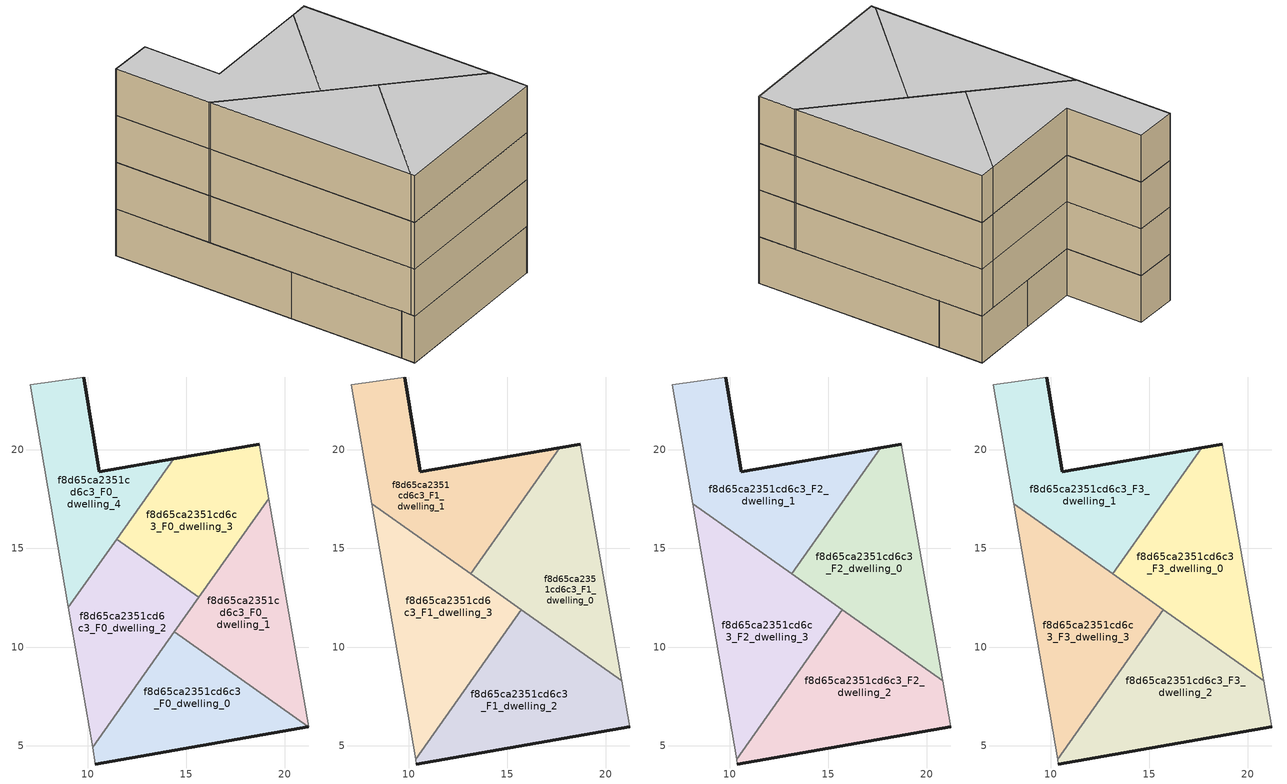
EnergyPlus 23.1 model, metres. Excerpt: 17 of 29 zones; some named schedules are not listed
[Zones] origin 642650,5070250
f8d65ca2351cd6c3_F0_dwelling_0
 floor ground (EU_floor_Construction): 21.17,5.97 14.4,10.78 10.24,4.93 10.39,4.08 z0
 wall outside (EU_wall_Construction): 21.17,5.97 10.39,4.08 z0:3
 wall to f8d65ca2351cd6c3_F0_dwelling_1 (EU_wall_Construction): 14.4,10.78 21.17,5.97 z0:3
 wall adiabatic (EU_wall_Construction): 10.39,4.08 10.24,4.93 z0:3
 wall to f8d65ca2351cd6c3_F0_dwelling_2 (EU_wall_Construction): 10.24,4.93 14.4,10.78 z0:3
f8d65ca2351cd6c3_F0_dwelling_1
 floor ground (EU_floor_Construction): 21.2,5.97 19.18,17.52 14.4,10.78 21.17,5.97 z0
 wall adiabatic (EU_wall_Construction): 19.18,17.52 21.2,5.97 21.17,5.97 z0:3
 wall to f8d65ca2351cd6c3_F0_dwelling_3 (EU_wall_Construction): 15.63,12.52 19.18,17.52 z0:3
 wall to f8d65ca2351cd6c3_F0_dwelling_2 (EU_wall_Construction): 14.4,10.78 15.63,12.52 z0:3
 ceiling adiabatic (EU_roof_Construction): 19.18,17.52 21.2,5.97 20.8,8.29 15.36,12.14 z3
f8d65ca2351cd6c3_F0_dwelling_2
 floor ground (EU_floor_Construction): 10.24,4.93 15.63,12.52 11.47,15.47 9.03,12.02 z0
 wall adiabatic (EU_wall_Construction): 10.24,4.93 9.03,12.02 z0:3
 wall to f8d65ca2351cd6c3_F0_dwelling_3 (EU_wall_Construction): 11.47,15.47 15.63,12.52 z0:3
 wall to f8d65ca2351cd6c3_F0_dwelling_4 (EU_wall_Construction): 9.03,12.02 11.47,15.47 z0:3
f8d65ca2351cd6c3_F0_dwelling_3
 floor ground (EU_floor_Construction): 15.63,12.52 19.18,17.52 18.7,20.29 14.36,19.54 11.47,15.47 z0
 wall outside (EU_wall_Construction): 14.36,19.54 18.7,20.29 z0:3
 wall adiabatic (EU_wall_Construction): 18.7,20.29 19.18,17.52 z0:3
 wall to f8d65ca2351cd6c3_F0_dwelling_4 (EU_wall_Construction): 11.48,15.47 14.36,19.54 z0:3
f8d65ca2351cd6c3_F0_dwelling_4
 floor ground (EU_floor_Construction): 9.03,12.02 14.36,19.54 10.6,18.89 9.8,23.69 7.09,23.29 z0
 wall outside (EU_wall_Construction): 9.8,23.69 10.6,18.89 14.36,19.54 z0:3
 wall adiabatic (EU_wall_Construction): 9.03,12.02 7.09,23.29 9.8,23.69 z0:3
f8d65ca2351cd6c3_F1_dwelling_0
 floor adiabatic (EU_floor_Construction): 20.8,8.29 19.18,17.52 15.36,12.14 z3
 floor to f8d65ca2351cd6c3_F0_dwelling_3 (EU_floor_Construction): 15.63,12.52 19.18,17.52 18.7,20.29 17.67,20.11 13.41,14.1 z3
 floor to f8d65ca2351cd6c3_F0_dwelling_2 (EU_floor_Construction): 15.36,12.14 15.63,12.52 13.41,14.1 13.14,13.72 z3
 wall outside (EU_wall_Construction): 17.67,20.11 18.7,20.29 z3:6
 wall to f8d65ca2351cd6c3_F1_dwelling_1 (EU_wall_Construction): 13.14,13.72 17.67,20.11 z3:6
 wall adiabatic (EU_wall_Construction): 18.7,20.29 20.8,8.29 z3:6
 wall to f8d65ca2351cd6c3_F1_dwelling_2 (EU_wall_Construction): 20.8,8.29 15.72,11.89 z3:6
 wall to f8d65ca2351cd6c3_F1_dwelling_3 (EU_wall_Construction): 15.72,11.89 13.14,13.72 z3:6
f8d65ca2351cd6c3_F1_dwelling_1
 floor to f8d65ca2351cd6c3_F0_dwelling_4 (EU_floor_Construction): 11.21,15.09 14.36,19.54 10.6,18.89 9.8,23.69 7.09,23.29 8.13,17.28 z3
 floor to f8d65ca2351cd6c3_F0_dwelling_2 (EU_floor_Construction): 13.14,13.72 13.41,14.1 11.48,15.47 11.21,15.09 z3
 floor to f8d65ca2351cd6c3_F0_dwelling_3 (EU_floor_Construction): 13.41,14.1 17.67,20.11 14.36,19.54 11.48,15.47 z3
 wall outside (EU_wall_Construction): 9.8,23.69 10.6,18.89 17.67,20.11 z3:6
 wall adiabatic (EU_wall_Construction): 8.13,17.28 7.09,23.29 9.8,23.69 z3:6
 wall to f8d65ca2351cd6c3_F1_dwelling_3 (EU_wall_Construction): 13.14,13.72 8.13,17.28 z3:6
f8d65ca2351cd6c3_F1_dwelling_2
 floor to f8d65ca2351cd6c3_F0_dwelling_0 (EU_floor_Construction): 21.17,5.97 14.75,10.53 10.35,4.33 10.39,4.08 z3
 floor to f8d65ca2351cd6c3_F0_dwelling_1 (EU_floor_Construction): 21.2,5.97 20.8,8.29 15.72,11.89 14.75,10.53 21.17,5.97 z3
 wall outside (EU_wall_Construction): 21.2,5.97 10.39,4.08 z3:6
 wall adiabatic (EU_wall_Construction): 20.8,8.29 21.2,5.97 / 10.39,4.08 10.35,4.33 z3:6
 wall to f8d65ca2351cd6c3_F1_dwelling_3 (EU_wall_Construction): 10.35,4.33 15.72,11.89 z3:6
f8d65ca2351cd6c3_F1_dwelling_3
 floor to f8d65ca2351cd6c3_F0_dwelling_2 (EU_floor_Construction): 10.25,4.93 15.36,12.14 11.21,15.09 9.03,12.02 z3
 floor to f8d65ca2351cd6c3_F0_dwelling_0 (EU_floor_Construction): 10.35,4.33 14.75,10.53 14.4,10.78 10.25,4.93 z3
 floor to f8d65ca2351cd6c3_F0_dwelling_4 (EU_floor_Construction): 9.03,12.02 11.2,15.09 8.13,17.28 z3
 floor to f8d65ca2351cd6c3_F0_dwelling_1 (EU_floor_Construction): 14.75,10.53 15.72,11.89 15.36,12.14 14.4,10.78 z3
 wall adiabatic (EU_wall_Construction): 10.35,4.33 8.13,17.28 z3:6
f8d65ca2351cd6c3_F2_dwelling_0
 floor to f8d65ca2351cd6c3_F1_dwelling_0 (EU_floor_Construction): 20.8,8.29 18.7,20.29 17.67,20.11 13.14,13.72 z6
 wall outside (EU_wall_Construction): 17.67,20.11 18.7,20.29 z6:9
 wall to f8d65ca2351cd6c3_F2_dwelling_1 (EU_wall_Construction): 13.14,13.72 17.67,20.11 z6:9
 wall adiabatic (EU_wall_Construction): 18.7,20.29 20.8,8.29 z6:9
 wall to f8d65ca2351cd6c3_F2_dwelling_2 (EU_wall_Construction): 20.8,8.29 15.72,11.89 z6:9
 wall to f8d65ca2351cd6c3_F2_dwelling_3 (EU_wall_Construction): 15.72,11.89 13.14,13.72 z6:9
f8d65ca2351cd6c3_F2_dwelling_1
 floor to f8d65ca2351cd6c3_F1_dwelling_1 (EU_floor_Construction): 13.14,13.72 17.67,20.11 10.6,18.89 9.8,23.69 7.09,23.29 8.13,17.28 z6
 wall outside (EU_wall_Construction): 9.8,23.69 10.6,18.89 17.67,20.11 z6:9
 wall adiabatic (EU_wall_Construction): 8.13,17.28 7.09,23.29 9.8,23.69 z6:9
 wall to f8d65ca2351cd6c3_F2_dwelling_3 (EU_wall_Construction): 13.14,13.72 8.13,17.28 z6:9
f8d65ca2351cd6c3_F2_dwelling_2
 floor to f8d65ca2351cd6c3_F1_dwelling_2 (EU_floor_Construction): 21.2,5.97 20.8,8.29 15.72,11.89 10.35,4.33 10.39,4.08 z6
 wall outside (EU_wall_Construction): 21.2,5.97 10.39,4.08 z6:9
 wall adiabatic (EU_wall_Construction): 20.8,8.29 21.2,5.97 / 10.39,4.08 10.35,4.33 z6:9
 wall to f8d65ca2351cd6c3_F2_dwelling_3 (EU_wall_Construction): 10.35,4.33 15.72,11.89 z6:9
f8d65ca2351cd6c3_F2_dwelling_3
 floor to f8d65ca2351cd6c3_F1_dwelling_3 (EU_floor_Construction): 10.35,4.33 15.72,11.89 8.13,17.28 z6
 wall adiabatic (EU_wall_Construction): 10.35,4.33 8.13,17.28 z6:9
f8d65ca2351cd6c3_F3_dwelling_0
 floor to f8d65ca2351cd6c3_F2_dwelling_0 (EU_floor_Construction): 20.8,8.29 18.7,20.29 17.67,20.11 13.14,13.72 z9
 wall outside (EU_wall_Construction): 17.67,20.11 18.7,20.29 z9:12
 wall to f8d65ca2351cd6c3_F3_dwelling_1 (EU_wall_Construction): 13.14,13.72 17.67,20.11 z9:12
 wall adiabatic (EU_wall_Construction): 18.7,20.29 20.8,8.29 z9:12
 wall to f8d65ca2351cd6c3_F3_dwelling_2 (EU_wall_Construction): 20.8,8.29 15.72,11.89 z9:12
 wall to f8d65ca2351cd6c3_F3_dwelling_3 (EU_wall_Construction): 15.72,11.89 13.14,13.72 z9:12
 ceiling to f8d65ca2351cd6c3_F4_dwelling_0 (EU_floor_Construction): 18.7,20.29 20.8,8.29 13.14,13.72 17.67,20.11 z12
f8d65ca2351cd6c3_F3_dwelling_1
 floor to f8d65ca2351cd6c3_F2_dwelling_1 (EU_floor_Construction): 13.14,13.72 17.67,20.11 10.6,18.89 9.8,23.69 7.09,23.29 8.13,17.28 z9
 wall outside (EU_wall_Construction): 9.8,23.69 10.6,18.89 17.67,20.11 z9:12
 wall adiabatic (EU_wall_Construction): 8.13,17.28 7.09,23.29 9.8,23.69 z9:12
 wall to f8d65ca2351cd6c3_F3_dwelling_3 (EU_wall_Construction): 13.14,13.72 8.13,17.28 z9:12
 ceiling to f8d65ca2351cd6c3_F4_dwelling_1 (EU_floor_Construction): 17.67,20.11 13.14,13.72 8.13,17.28 7.09,23.29 9.8,23.69 10.6,18.89 z12
f8d65ca2351cd6c3_F3_dwelling_2
 floor to f8d65ca2351cd6c3_F2_dwelling_2 (EU_floor_Construction): 21.2,5.97 20.8,8.29 15.72,11.89 10.35,4.33 10.39,4.08 z9
 wall outside (EU_wall_Construction): 21.2,5.97 10.39,4.08 z9:12
 wall adiabatic (EU_wall_Construction): 20.8,8.29 21.2,5.97 / 10.39,4.08 10.35,4.33 z9:12
 wall to f8d65ca2351cd6c3_F3_dwelling_3 (EU_wall_Construction): 10.35,4.33 15.72,11.89 z9:12
 ceiling to f8d65ca2351cd6c3_F4_dwelling_2 (EU_floor_Construction): 20.8,8.29 21.2,5.97 10.39,4.08 10.35,4.33 15.72,11.89 z12
f8d65ca2351cd6c3_F3_dwelling_3
 floor to f8d65ca2351cd6c3_F2_dwelling_3 (EU_floor_Construction): 10.35,4.33 15.72,11.89 8.13,17.28 z9
 wall adiabatic (EU_wall_Construction): 10.35,4.33 8.13,17.28 z9:12
 ceiling to f8d65ca2351cd6c3_F4_dwelling_3 (EU_floor_Construction): 15.72,11.89 10.35,4.33 8.13,17.28 z12
[Building]
EU S2 Campaign: North Axis=0; Terrain=City; Solar Distribution=FullExterior
[Site:Location]
Lyon-Bron: Latitude=45.75; Longitude=5; Time Zone=1; Elevation=198
[SizingPeriod:WeatherFileDays]
AnnualSizingPeriod: Begin Month=1; Begin Day of Month=1; End Month=12; End Day of Month=31; Day of Week for Start Day=Monday; Use Weather File Daylight Saving Period=No; Use Weather File Rain and Snow Indicators=No
[MATERIAL]
EU_InternalMass_Material: Roughness=MediumRough; Thickness=0.1; Conductivity=1; Density=1800; Specific Heat=900; Thermal Absorptance=0.9; Solar Absorptance=0.7; Visible Absorptance=0.7
[MATERIAL:NOMASS] Roughness=MediumRough; Thermal Absorptance=0.9; Solar Absorptance=0.7; Visible Absorptance=0.7
Name | Thermal Resistance
EU_wall_NoMass | 0.776494
EU_roof_NoMass | 0.486893
EU_floor_NoMass | 0.421597
[CONSTRUCTION]
EU_wall_Construction: EU_wall_NoMass
EU_roof_Construction: EU_roof_NoMass
EU_floor_Construction: EU_floor_NoMass
EU_InternalMass_Construction: EU_InternalMass_Material
[ZONE] Type=1; Multiplier=1; Ceiling Height=autocalculate; Floor Area=autocalculate; Part of Total Floor Area=Yes
Name | Volume
f8d65ca2351cd6c3_F0_dwelling_0; f8d65ca2351cd6c3_F0_dwelling_1 | 103.578
f8d65ca2351cd6c3_F1_dwelling_0; f8d65ca2351cd6c3_F2_dwelling_0; f8d65ca2351cd6c3_F3_dwelling_0; f8d65ca2351cd6c3_F1_dwelling_2; f8d65ca2351cd6c3_F2_dwelling_2; f8d65ca2351cd6c3_F3_dwelling_2 | 129.485
f8d65ca2351cd6c3_F1_dwelling_1; f8d65ca2351cd6c3_F2_dwelling_1; f8d65ca2351cd6c3_F3_dwelling_1 | 129.47
f8d65ca2351cd6c3_F0_dwelling_2 | 103.573
f8d65ca2351cd6c3_F0_dwelling_3 | 103.584
f8d65ca2351cd6c3_F1_dwelling_3; f8d65ca2351cd6c3_F2_dwelling_3; f8d65ca2351cd6c3_F3_dwelling_3 | 129.481
f8d65ca2351cd6c3_F0_dwelling_4 | 103.575
[INTERNALMASS] Construction=EU_InternalMass_Construction
Name | Zone or ZoneList | Surface Area
f8d65ca2351cd6c3_F0_dwelling_0_EU_InternalMass | f8d65ca2351cd6c3_F0_dwelling_0 | 34.5284
f8d65ca2351cd6c3_F0_dwelling_1_EU_InternalMass | f8d65ca2351cd6c3_F0_dwelling_1 | 34.5243
f8d65ca2351cd6c3_F0_dwelling_2_EU_InternalMass | f8d65ca2351cd6c3_F0_dwelling_2 | 34.5254
f8d65ca2351cd6c3_F0_dwelling_3_EU_InternalMass | f8d65ca2351cd6c3_F0_dwelling_3 | 34.5273
f8d65ca2351cd6c3_F0_dwelling_4_EU_InternalMass | f8d65ca2351cd6c3_F0_dwelling_4 | 34.5253
f8d65ca2351cd6c3_F1_dwelling_0_EU_InternalMass | f8d65ca2351cd6c3_F1_dwelling_0 | 43.1619
f8d65ca2351cd6c3_F1_dwelling_1_EU_InternalMass | f8d65ca2351cd6c3_F1_dwelling_1 | 43.1571
f8d65ca2351cd6c3_F1_dwelling_2_EU_InternalMass | f8d65ca2351cd6c3_F1_dwelling_2 | 43.161
f8d65ca2351cd6c3_F1_dwelling_3_EU_InternalMass | f8d65ca2351cd6c3_F1_dwelling_3 | 43.1603
f8d65ca2351cd6c3_F2_dwelling_0_EU_InternalMass | f8d65ca2351cd6c3_F2_dwelling_0 | 43.1619
f8d65ca2351cd6c3_F2_dwelling_1_EU_InternalMass | f8d65ca2351cd6c3_F2_dwelling_1 | 43.1571
f8d65ca2351cd6c3_F2_dwelling_2_EU_InternalMass | f8d65ca2351cd6c3_F2_dwelling_2 | 43.161
f8d65ca2351cd6c3_F2_dwelling_3_EU_InternalMass | f8d65ca2351cd6c3_F2_dwelling_3 | 43.1603
f8d65ca2351cd6c3_F3_dwelling_0_EU_InternalMass | f8d65ca2351cd6c3_F3_dwelling_0 | 43.1619
f8d65ca2351cd6c3_F3_dwelling_1_EU_InternalMass | f8d65ca2351cd6c3_F3_dwelling_1 | 43.1571
f8d65ca2351cd6c3_F3_dwelling_2_EU_InternalMass | f8d65ca2351cd6c3_F3_dwelling_2 | 43.161
f8d65ca2351cd6c3_F3_dwelling_3_EU_InternalMass | f8d65ca2351cd6c3_F3_dwelling_3 | 43.1603
[OTHEREQUIPMENT] Fuel Type=Electricity; Design Level Calculation Method=Watts/Area; Power per Zone Floor Area=1; Fraction Latent=0; Fraction Radiant=0; Fraction Lost=0; Carbon Dioxide Generation Rate=0; EndUse Subcategory=EU_Step8_InternalGains
Name | Zone or ZoneList or Space or SpaceList | Schedule
EU_Step8_InternalGain_f8d65ca2351cd6c3_F0_dwelling_0_f000 | f8d65ca2351cd6c3_F0_dwelling_0 | EU_Step8_GainSchedule_f8d65ca2351cd6c3_F0_dwelling_0_f000
EU_Step8_InternalGain_f8d65ca2351cd6c3_F0_dwelling_1_f000 | f8d65ca2351cd6c3_F0_dwelling_1 | EU_Step8_GainSchedule_f8d65ca2351cd6c3_F0_dwelling_1_f000
EU_Step8_InternalGain_f8d65ca2351cd6c3_F0_dwelling_2_f000 | f8d65ca2351cd6c3_F0_dwelling_2 | EU_Step8_GainSchedule_f8d65ca2351cd6c3_F0_dwelling_2_f000
EU_Step8_InternalGain_f8d65ca2351cd6c3_F0_dwelling_3_f000 | f8d65ca2351cd6c3_F0_dwelling_3 | EU_Step8_GainSchedule_f8d65ca2351cd6c3_F0_dwelling_3_f000
EU_Step8_InternalGain_f8d65ca2351cd6c3_F0_dwelling_4_f000 | f8d65ca2351cd6c3_F0_dwelling_4 | EU_Step8_GainSchedule_f8d65ca2351cd6c3_F0_dwelling_4_f000
EU_Step8_InternalGain_f8d65ca2351cd6c3_F1_dwelling_0_f000 | f8d65ca2351cd6c3_F1_dwelling_0 | EU_Step8_GainSchedule_f8d65ca2351cd6c3_F1_dwelling_0_f000
EU_Step8_InternalGain_f8d65ca2351cd6c3_F1_dwelling_1_f000 | f8d65ca2351cd6c3_F1_dwelling_1 | EU_Step8_GainSchedule_f8d65ca2351cd6c3_F1_dwelling_1_f000
EU_Step8_InternalGain_f8d65ca2351cd6c3_F1_dwelling_2_f000 | f8d65ca2351cd6c3_F1_dwelling_2 | EU_Step8_GainSchedule_f8d65ca2351cd6c3_F1_dwelling_2_f000
EU_Step8_InternalGain_f8d65ca2351cd6c3_F1_dwelling_3_f000 | f8d65ca2351cd6c3_F1_dwelling_3 | EU_Step8_GainSchedule_f8d65ca2351cd6c3_F1_dwelling_3_f000
EU_Step8_InternalGain_f8d65ca2351cd6c3_F2_dwelling_0_f000 | f8d65ca2351cd6c3_F2_dwelling_0 | EU_Step8_GainSchedule_f8d65ca2351cd6c3_F2_dwelling_0_f000
EU_Step8_InternalGain_f8d65ca2351cd6c3_F2_dwelling_1_f000 | f8d65ca2351cd6c3_F2_dwelling_1 | EU_Step8_GainSchedule_f8d65ca2351cd6c3_F2_dwelling_1_f000
EU_Step8_InternalGain_f8d65ca2351cd6c3_F2_dwelling_2_f000 | f8d65ca2351cd6c3_F2_dwelling_2 | EU_Step8_GainSchedule_f8d65ca2351cd6c3_F2_dwelling_2_f000
EU_Step8_InternalGain_f8d65ca2351cd6c3_F2_dwelling_3_f000 | f8d65ca2351cd6c3_F2_dwelling_3 | EU_Step8_GainSchedule_f8d65ca2351cd6c3_F2_dwelling_3_f000
EU_Step8_InternalGain_f8d65ca2351cd6c3_F3_dwelling_0_f000 | f8d65ca2351cd6c3_F3_dwelling_0 | EU_Step8_GainSchedule_f8d65ca2351cd6c3_F3_dwelling_0_f000
EU_Step8_InternalGain_f8d65ca2351cd6c3_F3_dwelling_1_f000 | f8d65ca2351cd6c3_F3_dwelling_1 | EU_Step8_GainSchedule_f8d65ca2351cd6c3_F3_dwelling_1_f000
EU_Step8_InternalGain_f8d65ca2351cd6c3_F3_dwelling_2_f000 | f8d65ca2351cd6c3_F3_dwelling_2 | EU_Step8_GainSchedule_f8d65ca2351cd6c3_F3_dwelling_2_f000
EU_Step8_InternalGain_f8d65ca2351cd6c3_F3_dwelling_3_f000 | f8d65ca2351cd6c3_F3_dwelling_3 | EU_Step8_GainSchedule_f8d65ca2351cd6c3_F3_dwelling_3_f000
[ZONEVENTILATION:DESIGNFLOWRATE] Schedule=EU_AlwaysOn; Design Flow Rate Calculation Method=AirChanges/Hour; Air Changes per Hour=0.693814; Ventilation Type=Natural; Fan Pressure Rise=0; Fan Total Efficiency=1; Constant Term Coefficient=1; Temperature Term Coefficient=0; Velocity Term Coefficient=0; Velocity Squared Term Coefficient=0; Minimum Indoor Temperature=-100; Maximum Indoor Temperature=100; Delta Temperature=-100; Minimum Outdoor Temperature=-100; Maximum Outdoor Temperature=100; Maximum Wind Speed=40
Name | Zone or ZoneList or Space or SpaceList
EU_ConstantAir_f8d65ca2351cd6c3_F0_dwelling_0 | f8d65ca2351cd6c3_F0_dwelling_0
EU_ConstantAir_f8d65ca2351cd6c3_F0_dwelling_1 | f8d65ca2351cd6c3_F0_dwelling_1
EU_ConstantAir_f8d65ca2351cd6c3_F0_dwelling_2 | f8d65ca2351cd6c3_F0_dwelling_2
EU_ConstantAir_f8d65ca2351cd6c3_F0_dwelling_3 | f8d65ca2351cd6c3_F0_dwelling_3
EU_ConstantAir_f8d65ca2351cd6c3_F0_dwelling_4 | f8d65ca2351cd6c3_F0_dwelling_4
EU_ConstantAir_f8d65ca2351cd6c3_F1_dwelling_0 | f8d65ca2351cd6c3_F1_dwelling_0
EU_ConstantAir_f8d65ca2351cd6c3_F1_dwelling_1 | f8d65ca2351cd6c3_F1_dwelling_1
EU_ConstantAir_f8d65ca2351cd6c3_F1_dwelling_2 | f8d65ca2351cd6c3_F1_dwelling_2
EU_ConstantAir_f8d65ca2351cd6c3_F1_dwelling_3 | f8d65ca2351cd6c3_F1_dwelling_3
EU_ConstantAir_f8d65ca2351cd6c3_F2_dwelling_0 | f8d65ca2351cd6c3_F2_dwelling_0
EU_ConstantAir_f8d65ca2351cd6c3_F2_dwelling_1 | f8d65ca2351cd6c3_F2_dwelling_1
EU_ConstantAir_f8d65ca2351cd6c3_F2_dwelling_2 | f8d65ca2351cd6c3_F2_dwelling_2
EU_ConstantAir_f8d65ca2351cd6c3_F2_dwelling_3 | f8d65ca2351cd6c3_F2_dwelling_3
EU_ConstantAir_f8d65ca2351cd6c3_F3_dwelling_0 | f8d65ca2351cd6c3_F3_dwelling_0
EU_ConstantAir_f8d65ca2351cd6c3_F3_dwelling_1 | f8d65ca2351cd6c3_F3_dwelling_1
EU_ConstantAir_f8d65ca2351cd6c3_F3_dwelling_2 | f8d65ca2351cd6c3_F3_dwelling_2
EU_ConstantAir_f8d65ca2351cd6c3_F3_dwelling_3 | f8d65ca2351cd6c3_F3_dwelling_3
[HVACTEMPLATE:THERMOSTAT] Constant Heating Setpoint=20; Constant Cooling Setpoint=50
EU_HeatOnly_f8d65ca2351cd6c3_F0_dwelling_0; EU_HeatOnly_f8d65ca2351cd6c3_F0_dwelling_1; EU_HeatOnly_f8d65ca2351cd6c3_F0_dwelling_2; EU_HeatOnly_f8d65ca2351cd6c3_F0_dwelling_3; EU_HeatOnly_f8d65ca2351cd6c3_F0_dwelling_4; EU_HeatOnly_f8d65ca2351cd6c3_F1_dwelling_0; EU_HeatOnly_f8d65ca2351cd6c3_F1_dwelling_1; EU_HeatOnly_f8d65ca2351cd6c3_F1_dwelling_2; EU_HeatOnly_f8d65ca2351cd6c3_F1_dwelling_3; EU_HeatOnly_f8d65ca2351cd6c3_F2_dwelling_0; EU_HeatOnly_f8d65ca2351cd6c3_F2_dwelling_1; EU_HeatOnly_f8d65ca2351cd6c3_F2_dwelling_2; EU_HeatOnly_f8d65ca2351cd6c3_F2_dwelling_3; EU_HeatOnly_f8d65ca2351cd6c3_F3_dwelling_0; EU_HeatOnly_f8d65ca2351cd6c3_F3_dwelling_1; EU_HeatOnly_f8d65ca2351cd6c3_F3_dwelling_2; EU_HeatOnly_f8d65ca2351cd6c3_F3_dwelling_3; EU_HeatOnly_f8d65ca2351cd6c3_F4_dwelling_0; EU_HeatOnly_f8d65ca2351cd6c3_F4_dwelling_1; EU_HeatOnly_f8d65ca2351cd6c3_F4_dwelling_2; EU_HeatOnly_f8d65ca2351cd6c3_F4_dwelling_3; EU_HeatOnly_f8d65ca2351cd6c3_F5_dwelling_0; EU_HeatOnly_f8d65ca2351cd6c3_F5_dwelling_1; EU_HeatOnly_f8d65ca2351cd6c3_F5_dwelling_2; EU_HeatOnly_f8d65ca2351cd6c3_F5_dwelling_3; EU_HeatOnly_f8d65ca2351cd6c3_F6_dwelling_0; EU_HeatOnly_f8d65ca2351cd6c3_F6_dwelling_1; EU_HeatOnly_f8d65ca2351cd6c3_F6_dwelling_2; EU_HeatOnly_f8d65ca2351cd6c3_F6_dwelling_3
